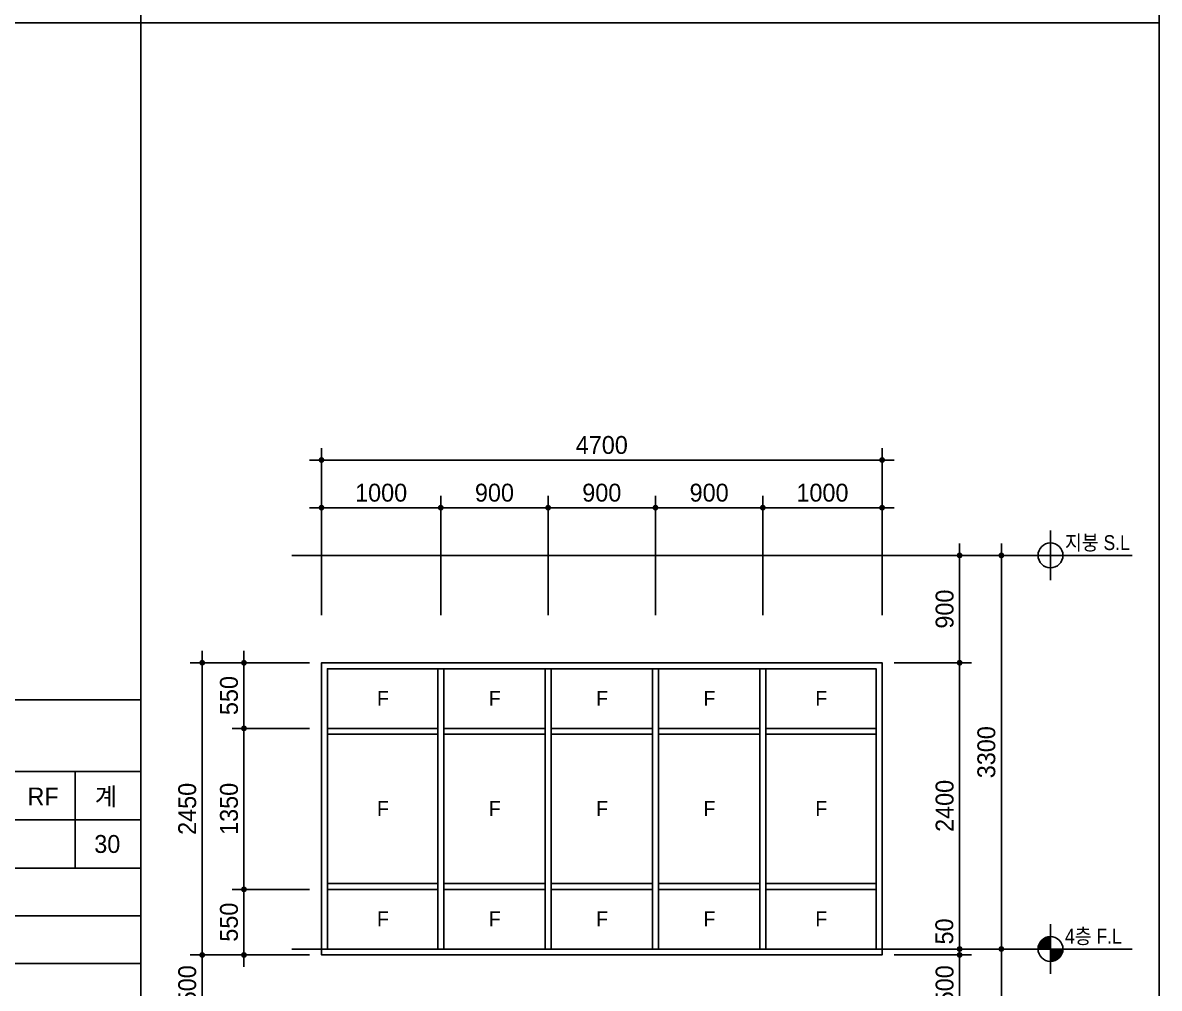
# Model space of a CAD drawing. Extents: x -25535497 to -25216507, y 8041684 to 8103002.
# Drawn here: x -25353125 to -25343596, y 8068112 to 8076208 of the extents above; entities that cross this region are included whole.
import ezdxf
from ezdxf.enums import TextEntityAlignment as Align

# ---------------------------------------------------------------- set-up
doc = ezdxf.new("R2010")
doc.units = 0
doc.header["$MEASUREMENT"] = 0
doc.linetypes.add('DASHDOT', pattern=[22, 20, -1, 0, -1])
doc.layers.get('Defpoints').update_dxf_attribs({"color": 45})
for name, color, linetype in [('0_form', 8, 'Continuous'), ('A_WID', 4, 'Continuous'), ('DIM', 7, 'Continuous'), ('text', 7, 'Continuous')]:
    doc.layers.add(name, color=color, linetype=linetype)
doc.styles.add('songdoh', font='')
doc.styles.add('돋움', font='')
doc.styles.get('songdoh').set_extended_font_data('Dotum')
doc.styles.get('돋움').set_extended_font_data('Dotum')
doc.dimstyles.new('DONGWOO', dxfattribs={"dimscale": 300, "dimtxt": 3, "dimasz": 1, "dimexe": 2, "dimexo": 2, "dimgap": 1, "dimtad": 1, "dimdec": 0, "dimzin": 11, "dimdsep": 46, "dimtxsty": 'songdoh', "dimblk": 'DOT-6', "dimcen": 2, "dimdle": 2, "dimclrd": 256, "dimclre": 256, "dimclrt": 3, "dimadec": 0, "dimazin": 0, "dimtfac": 1, "dimtdec": 0, "dimtix": 1, "dimtmove": 2, "dimatfit": 3, "dimldrblk": 'DOT', "dimfxl": 2, "dimtolj": 1, "dimtzin": 11, "dimarcsym": 0})

# ---------------------------------------------------------------- blocks, each defined once
blk = doc.blocks.new('창호표')
at = {"layer": '0_form', "color": 3}
for p, q in [((0, 278.1), (8540, 278.1)), ((0, -6000), (8540, -6000)), ((0, -8410), (8540, -8410))]:
    blk.add_line(p, q, dxfattribs=at)
at = {"layer": '0_form', "color": 7}
for p, q in [((0, 278.1), (0, -8410)), ((8540, 278.1), (8540, -8410)), ((4690, -6000), (4690, -6810)), ((5240, -6000), (5240, -6810)), ((5790, -6000), (5790, -6810)), ((6340, -6000), (6340, -6810)), ((6890, -6000), (6890, -6810)), ((7440, -6000), (7440, -6810)), ((7990, -6000), (7990, -6810)), ((0, -6405), (8540, -6405)), ((0, -6810), (8540, -6810)), ((0, -7210), (8540, -7210)), ((0, -7610), (8540, -7610)), ((0, -8010), (8540, -8010))]:
    blk.add_line(p, q, dxfattribs=at)
at = {"layer": '0_form', "color": 1, "linetype": 'DASHDOT'}
blk.add_line((0, -5400), (8540, -5400), dxfattribs=at)
at = {"layer": '0_form'}
blk.add_line((810, -6000), (810, -6810), dxfattribs=at)
at = {"layer": '0_form', "color": 3, "style": '돋움'}
for s, p in [('PIT', (4967.3, -6284.4)), ('4', (7172, -6284.4)), ('RF', (7722, -6284.4))]:
    blk.add_text(s, height=150, dxfattribs=at).set_placement(p, align=Align.CENTER)
for s, p in [('1', (5437.3, -6284.4)), ('2', (5987.3, -6284.4)), ('3', (6537.3, -6284.4)), ('계', (8154.9, -6284.4))]:
    blk.add_text(s, height=150, dxfattribs=at).set_placement(p)
blk = doc.blocks.new('_Dot')
at = {"color": 0, "linetype": 'ByBlock', "lineweight": -2}
blk.add_line((-0.5, 0), (-1, 0), dxfattribs=at)
at = {"color": 0, "linetype": 'ByBlock', "const_width": 0.5}
blk.add_lwpolyline([(-0.25, 0, 1), (0.25, 0, 1)], format="xyb", close=True, dxfattribs=at)
blk = doc.blocks.new('DOT-6')
at = {"layer": 'DIM', "color": 7, "ltscale": 0.5}
blk.add_line((2, 0), (-2, 0), dxfattribs=at)
at = {"layer": 'DIM', "color": 7, "ltscale": 0.5, "xscale": 0.9680000000043946, "yscale": 0.9680000000043946, "zscale": 0.9680000000043946}
blk.add_blockref('_Dot', (0, 0), dxfattribs=at)
blk = doc.blocks.new('*D188')
at = {"layer": 'Defpoints', "color": 0, "linetype": 'Continuous'}
for p in [(-25350620.1, 8070841.5), (-25351620.1, 8068391.5), (-25350620.1, 8068391.5)]:
    blk.add_point(p, dxfattribs=at)
at = {"layer": 'DIM', "linetype": 'Continuous', "lineweight": -2}
for p, q in [((-25350720.1, 8070841.5), (-25351720.1, 8070841.5)), ((-25351620.1, 8070791.5), (-25351620.1, 8068441.5)), ((-25350720.1, 8068391.5), (-25351720.1, 8068391.5))]:
    blk.add_line(p, q, dxfattribs=at)
at = {"layer": 'DIM', "linetype": 'Continuous', "lineweight": -2, "xscale": 50, "yscale": 50, "zscale": 50}
for p, rotation in [((-25351620.1, 8070841.5), 90), ((-25351620.1, 8068391.5), 270)]:
    blk.add_blockref('DOT-6', p, dxfattribs=dict(at, rotation=rotation))
at = {"layer": 'DIM', "color": 3, "linetype": 'Continuous', "insert": (-25351745.2, 8069616.5), "char_height": 150, "attachment_point": 5, "rotation": 90, "style": 'songdoh'}
blk.add_mtext('\\A1;2450', dxfattribs=at)
blk = doc.blocks.new('*D189')
at = {"layer": 'Defpoints', "color": 0, "linetype": 'Continuous'}
for p in [(-25350620.1, 8070841.5), (-25351270.1, 8070291.5), (-25350620.1, 8070291.5)]:
    blk.add_point(p, dxfattribs=at)
at = {"layer": 'DIM', "linetype": 'Continuous', "lineweight": -2}
for p, q in [((-25350720.1, 8070841.5), (-25351370.1, 8070841.5)), ((-25351270.1, 8070791.5), (-25351270.1, 8070341.5)), ((-25350720.1, 8070291.5), (-25351370.1, 8070291.5))]:
    blk.add_line(p, q, dxfattribs=at)
at = {"layer": 'DIM', "linetype": 'Continuous', "lineweight": -2, "xscale": 50, "yscale": 50, "zscale": 50}
for p, rotation in [((-25351270.1, 8070841.5), 90), ((-25351270.1, 8070291.5), 270)]:
    blk.add_blockref('DOT-6', p, dxfattribs=dict(at, rotation=rotation))
at = {"layer": 'DIM', "color": 3, "linetype": 'Continuous', "insert": (-25351395.2, 8070566.5), "char_height": 150, "attachment_point": 5, "rotation": 90, "style": 'songdoh'}
blk.add_mtext('\\A1;550', dxfattribs=at)
blk = doc.blocks.new('*D190')
at = {"layer": 'Defpoints', "color": 0, "linetype": 'Continuous'}
for p in [(-25350620.1, 8070291.5), (-25351270.1, 8068941.5), (-25350620.1, 8068941.5)]:
    blk.add_point(p, dxfattribs=at)
at = {"layer": 'DIM', "linetype": 'Continuous', "lineweight": -2}
for p, q in [((-25350720.1, 8070291.5), (-25351370.1, 8070291.5)), ((-25351270.1, 8070241.5), (-25351270.1, 8068991.5)), ((-25350720.1, 8068941.5), (-25351370.1, 8068941.5))]:
    blk.add_line(p, q, dxfattribs=at)
at = {"layer": 'DIM', "linetype": 'Continuous', "lineweight": -2, "xscale": 50, "yscale": 50, "zscale": 50}
for p, rotation in [((-25351270.1, 8070291.5), 90), ((-25351270.1, 8068941.5), 270)]:
    blk.add_blockref('DOT-6', p, dxfattribs=dict(at, rotation=rotation))
at = {"layer": 'DIM', "color": 3, "linetype": 'Continuous', "insert": (-25351395.2, 8069616.5), "char_height": 150, "attachment_point": 5, "rotation": 90, "style": 'songdoh'}
blk.add_mtext('\\A1;1350', dxfattribs=at)
blk = doc.blocks.new('*D191')
at = {"layer": 'Defpoints', "color": 0, "linetype": 'Continuous'}
for p in [(-25349620.1, 8072141.5), (-25350620.1, 8071141.5), (-25349620.1, 8071141.5)]:
    blk.add_point(p, dxfattribs=at)
at = {"layer": 'DIM', "linetype": 'Continuous', "lineweight": -2}
for p, q in [((-25350620.1, 8071241.5), (-25350620.1, 8072241.5)), ((-25349620.1, 8071241.5), (-25349620.1, 8072241.5)), ((-25350570.1, 8072141.5), (-25349670.1, 8072141.5))]:
    blk.add_line(p, q, dxfattribs=at)
at = {"layer": 'DIM', "linetype": 'Continuous', "lineweight": -2, "xscale": 50, "yscale": 50, "zscale": 50, "rotation": 180}
blk.add_blockref('DOT-6', (-25350620.1, 8072141.5), dxfattribs=at)
at = {"layer": 'DIM', "linetype": 'Continuous', "lineweight": -2, "xscale": 50, "yscale": 50, "zscale": 50}
blk.add_blockref('DOT-6', (-25349620.1, 8072141.5), dxfattribs=at)
at = {"layer": 'DIM', "color": 3, "linetype": 'Continuous', "insert": (-25350120.1, 8072266.6), "char_height": 150, "attachment_point": 5, "style": 'songdoh'}
blk.add_mtext('\\A1;1000', dxfattribs=at)
blk = doc.blocks.new('*D192')
at = {"layer": 'Defpoints', "color": 0, "linetype": 'Continuous'}
for p in [(-25345920.1, 8072541.5), (-25350620.1, 8071141.5), (-25345920.1, 8071141.5)]:
    blk.add_point(p, dxfattribs=at)
at = {"layer": 'DIM', "linetype": 'Continuous', "lineweight": -2}
for p, q in [((-25350620.1, 8071241.5), (-25350620.1, 8072641.5)), ((-25345920.1, 8071241.5), (-25345920.1, 8072641.5)), ((-25350570.1, 8072541.5), (-25345970.1, 8072541.5))]:
    blk.add_line(p, q, dxfattribs=at)
at = {"layer": 'DIM', "linetype": 'Continuous', "lineweight": -2, "xscale": 50, "yscale": 50, "zscale": 50, "rotation": 180}
blk.add_blockref('DOT-6', (-25350620.1, 8072541.5), dxfattribs=at)
at = {"layer": 'DIM', "linetype": 'Continuous', "lineweight": -2, "xscale": 50, "yscale": 50, "zscale": 50}
blk.add_blockref('DOT-6', (-25345920.1, 8072541.5), dxfattribs=at)
at = {"layer": 'DIM', "color": 3, "linetype": 'Continuous', "insert": (-25348270.1, 8072666.6), "char_height": 150, "attachment_point": 5, "style": 'songdoh'}
blk.add_mtext('\\A1;4700', dxfattribs=at)
blk = doc.blocks.new('*D193')
at = {"layer": 'Defpoints', "color": 0, "linetype": 'Continuous'}
for p in [(-25348720.1, 8072141.5), (-25349620.1, 8071141.5), (-25348720.1, 8071141.5)]:
    blk.add_point(p, dxfattribs=at)
at = {"layer": 'DIM', "linetype": 'Continuous', "lineweight": -2}
for p, q in [((-25349620.1, 8071241.5), (-25349620.1, 8072241.5)), ((-25348720.1, 8071241.5), (-25348720.1, 8072241.5)), ((-25349570.1, 8072141.5), (-25348770.1, 8072141.5))]:
    blk.add_line(p, q, dxfattribs=at)
at = {"layer": 'DIM', "linetype": 'Continuous', "lineweight": -2, "xscale": 50, "yscale": 50, "zscale": 50, "rotation": 180}
blk.add_blockref('DOT-6', (-25349620.1, 8072141.5), dxfattribs=at)
at = {"layer": 'DIM', "linetype": 'Continuous', "lineweight": -2, "xscale": 50, "yscale": 50, "zscale": 50}
blk.add_blockref('DOT-6', (-25348720.1, 8072141.5), dxfattribs=at)
at = {"layer": 'DIM', "color": 3, "linetype": 'Continuous', "insert": (-25349170.1, 8072266.6), "char_height": 150, "attachment_point": 5, "style": 'songdoh'}
blk.add_mtext('\\A1;900', dxfattribs=at)
blk = doc.blocks.new('*D194')
at = {"layer": 'Defpoints', "color": 0, "linetype": 'Continuous'}
for p in [(-25347820.1, 8072141.5), (-25348720.1, 8071141.5), (-25347820.1, 8071141.5)]:
    blk.add_point(p, dxfattribs=at)
at = {"layer": 'DIM', "linetype": 'Continuous', "lineweight": -2}
for p, q in [((-25348720.1, 8071241.5), (-25348720.1, 8072241.5)), ((-25347820.1, 8071241.5), (-25347820.1, 8072241.5)), ((-25348670.1, 8072141.5), (-25347870.1, 8072141.5))]:
    blk.add_line(p, q, dxfattribs=at)
at = {"layer": 'DIM', "linetype": 'Continuous', "lineweight": -2, "xscale": 50, "yscale": 50, "zscale": 50, "rotation": 180}
blk.add_blockref('DOT-6', (-25348720.1, 8072141.5), dxfattribs=at)
at = {"layer": 'DIM', "linetype": 'Continuous', "lineweight": -2, "xscale": 50, "yscale": 50, "zscale": 50}
blk.add_blockref('DOT-6', (-25347820.1, 8072141.5), dxfattribs=at)
at = {"layer": 'DIM', "color": 3, "linetype": 'Continuous', "insert": (-25348270.1, 8072266.6), "char_height": 150, "attachment_point": 5, "style": 'songdoh'}
blk.add_mtext('\\A1;900', dxfattribs=at)
blk = doc.blocks.new('*D195')
at = {"layer": 'Defpoints', "color": 0, "linetype": 'Continuous'}
for p in [(-25346920.1, 8072141.5), (-25347820.1, 8071141.5), (-25346920.1, 8071141.5)]:
    blk.add_point(p, dxfattribs=at)
at = {"layer": 'DIM', "linetype": 'Continuous', "lineweight": -2}
for p, q in [((-25347820.1, 8071241.5), (-25347820.1, 8072241.5)), ((-25346920.1, 8071241.5), (-25346920.1, 8072241.5)), ((-25347770.1, 8072141.5), (-25346970.1, 8072141.5))]:
    blk.add_line(p, q, dxfattribs=at)
at = {"layer": 'DIM', "linetype": 'Continuous', "lineweight": -2, "xscale": 50, "yscale": 50, "zscale": 50, "rotation": 180}
blk.add_blockref('DOT-6', (-25347820.1, 8072141.5), dxfattribs=at)
at = {"layer": 'DIM', "linetype": 'Continuous', "lineweight": -2, "xscale": 50, "yscale": 50, "zscale": 50}
blk.add_blockref('DOT-6', (-25346920.1, 8072141.5), dxfattribs=at)
at = {"layer": 'DIM', "color": 3, "linetype": 'Continuous', "insert": (-25347370.1, 8072266.6), "char_height": 150, "attachment_point": 5, "style": 'songdoh'}
blk.add_mtext('\\A1;900', dxfattribs=at)
blk = doc.blocks.new('*D196')
at = {"layer": 'Defpoints', "color": 0, "linetype": 'Continuous'}
for p in [(-25345920.1, 8072141.5), (-25346920.1, 8071141.5), (-25345920.1, 8071141.5)]:
    blk.add_point(p, dxfattribs=at)
at = {"layer": 'DIM', "linetype": 'Continuous', "lineweight": -2}
for p, q in [((-25346920.1, 8071241.5), (-25346920.1, 8072241.5)), ((-25345920.1, 8071241.5), (-25345920.1, 8072241.5)), ((-25346870.1, 8072141.5), (-25345970.1, 8072141.5))]:
    blk.add_line(p, q, dxfattribs=at)
at = {"layer": 'DIM', "linetype": 'Continuous', "lineweight": -2, "xscale": 50, "yscale": 50, "zscale": 50, "rotation": 180}
blk.add_blockref('DOT-6', (-25346920.1, 8072141.5), dxfattribs=at)
at = {"layer": 'DIM', "linetype": 'Continuous', "lineweight": -2, "xscale": 50, "yscale": 50, "zscale": 50}
blk.add_blockref('DOT-6', (-25345920.1, 8072141.5), dxfattribs=at)
at = {"layer": 'DIM', "color": 3, "linetype": 'Continuous', "insert": (-25346420.1, 8072266.6), "char_height": 150, "attachment_point": 5, "style": 'songdoh'}
blk.add_mtext('\\A1;1000', dxfattribs=at)
blk = doc.blocks.new('*D197')
at = {"layer": 'Defpoints', "color": 0, "linetype": 'Continuous'}
for p in [(-25350620.1, 8068941.5), (-25351270.1, 8068391.5), (-25350620.1, 8068391.5)]:
    blk.add_point(p, dxfattribs=at)
at = {"layer": 'DIM', "linetype": 'Continuous', "lineweight": -2}
for p, q in [((-25350720.1, 8068941.5), (-25351370.1, 8068941.5)), ((-25351270.1, 8068891.5), (-25351270.1, 8068441.5)), ((-25350720.1, 8068391.5), (-25351370.1, 8068391.5))]:
    blk.add_line(p, q, dxfattribs=at)
at = {"layer": 'DIM', "linetype": 'Continuous', "lineweight": -2, "xscale": 50, "yscale": 50, "zscale": 50}
for p, rotation in [((-25351270.1, 8068941.5), 90), ((-25351270.1, 8068391.5), 270)]:
    blk.add_blockref('DOT-6', p, dxfattribs=dict(at, rotation=rotation))
at = {"layer": 'DIM', "color": 3, "linetype": 'Continuous', "insert": (-25351395.2, 8068666.5), "char_height": 150, "attachment_point": 5, "rotation": 90, "style": 'songdoh'}
blk.add_mtext('\\A1;550', dxfattribs=at)
blk = doc.blocks.new('*D205')
at = {"layer": 'Defpoints', "color": 0, "linetype": 'Continuous'}
for p in [(-25350620.1, 8068391.5), (-25351620.1, 8067891.5), (-25350620.1, 8067891.5)]:
    blk.add_point(p, dxfattribs=at)
at = {"layer": 'DIM', "linetype": 'Continuous', "lineweight": -2}
for p, q in [((-25350720.1, 8068391.5), (-25351720.1, 8068391.5)), ((-25351620.1, 8068341.5), (-25351620.1, 8067941.5)), ((-25350720.1, 8067891.5), (-25351720.1, 8067891.5))]:
    blk.add_line(p, q, dxfattribs=at)
at = {"layer": 'DIM', "linetype": 'Continuous', "lineweight": -2, "xscale": 50, "yscale": 50, "zscale": 50}
for p, rotation in [((-25351620.1, 8068391.5), 90), ((-25351620.1, 8067891.5), 270)]:
    blk.add_blockref('DOT-6', p, dxfattribs=dict(at, rotation=rotation))
at = {"layer": 'DIM', "color": 3, "linetype": 'Continuous', "insert": (-25351745.2, 8068141.5), "char_height": 150, "attachment_point": 5, "rotation": 90, "style": 'songdoh'}
blk.add_mtext('\\A1;500', dxfattribs=at)
blk = doc.blocks.new('*D211')
at = {"layer": 'Defpoints', "color": 0, "linetype": 'Continuous'}
for p in [(-25345920.1, 8068441.5), (-25344920.1, 8068441.5), (-25345920.1, 8065141.5)]:
    blk.add_point(p, dxfattribs=at)
at = {"layer": 'DIM', "linetype": 'Continuous', "lineweight": -2}
for p, q in [((-25345820.1, 8068441.5), (-25344820.1, 8068441.5)), ((-25344920.1, 8065191.5), (-25344920.1, 8068391.5)), ((-25345820.1, 8065141.5), (-25344820.1, 8065141.5))]:
    blk.add_line(p, q, dxfattribs=at)
at = {"layer": 'DIM', "linetype": 'Continuous', "lineweight": -2, "xscale": 50, "yscale": 50, "zscale": 50}
for p, rotation in [((-25344920.1, 8068441.5), 90), ((-25344920.1, 8065141.5), 270)]:
    blk.add_blockref('DOT-6', p, dxfattribs=dict(at, rotation=rotation))
at = {"layer": 'DIM', "color": 3, "linetype": 'Continuous', "insert": (-25345045.2, 8066791.5), "char_height": 150, "attachment_point": 5, "rotation": 90, "style": 'songdoh'}
blk.add_mtext('\\A1;3300', dxfattribs=at)
blk = doc.blocks.new('*D212')
at = {"layer": 'Defpoints', "color": 0, "linetype": 'Continuous'}
for p in [(-25345920.1, 8071741.5), (-25345920.1, 8068441.5), (-25344920.1, 8068441.5)]:
    blk.add_point(p, dxfattribs=at)
at = {"layer": 'DIM', "linetype": 'Continuous', "lineweight": -2}
for p, q in [((-25345820.1, 8071741.5), (-25344820.1, 8071741.5)), ((-25344920.1, 8071691.5), (-25344920.1, 8068491.5)), ((-25345820.1, 8068441.5), (-25344820.1, 8068441.5))]:
    blk.add_line(p, q, dxfattribs=at)
at = {"layer": 'DIM', "linetype": 'Continuous', "lineweight": -2, "xscale": 50, "yscale": 50, "zscale": 50}
for p, rotation in [((-25344920.1, 8071741.5), 90), ((-25344920.1, 8068441.5), 270)]:
    blk.add_blockref('DOT-6', p, dxfattribs=dict(at, rotation=rotation))
at = {"layer": 'DIM', "color": 3, "linetype": 'Continuous', "insert": (-25345045.2, 8070091.5), "char_height": 150, "attachment_point": 5, "rotation": 90, "style": 'songdoh'}
blk.add_mtext('\\A1;3300', dxfattribs=at)
blk = doc.blocks.new('*D213')
at = {"layer": 'Defpoints', "color": 0, "linetype": 'Continuous'}
for p in [(-25345920.1, 8071741.5), (-25345920.1, 8070841.5), (-25345270.1, 8070841.5)]:
    blk.add_point(p, dxfattribs=at)
at = {"layer": 'DIM', "linetype": 'Continuous', "lineweight": -2}
for p, q in [((-25345820.1, 8071741.5), (-25345170.1, 8071741.5)), ((-25345270.1, 8071691.5), (-25345270.1, 8070891.5)), ((-25345820.1, 8070841.5), (-25345170.1, 8070841.5))]:
    blk.add_line(p, q, dxfattribs=at)
at = {"layer": 'DIM', "linetype": 'Continuous', "lineweight": -2, "xscale": 50, "yscale": 50, "zscale": 50}
for p, rotation in [((-25345270.1, 8071741.5), 90), ((-25345270.1, 8070841.5), 270)]:
    blk.add_blockref('DOT-6', p, dxfattribs=dict(at, rotation=rotation))
at = {"layer": 'DIM', "color": 3, "linetype": 'Continuous', "insert": (-25345395.2, 8071291.5), "char_height": 150, "attachment_point": 5, "rotation": 90, "style": 'songdoh'}
blk.add_mtext('\\A1;900', dxfattribs=at)
blk = doc.blocks.new('*D214')
at = {"layer": 'Defpoints', "color": 0, "linetype": 'Continuous'}
for p in [(-25345920.1, 8070841.5), (-25345270.1, 8070841.5), (-25345920.1, 8068441.5)]:
    blk.add_point(p, dxfattribs=at)
at = {"layer": 'DIM', "linetype": 'Continuous', "lineweight": -2}
for p, q in [((-25345820.1, 8070841.5), (-25345170.1, 8070841.5)), ((-25345270.1, 8068491.5), (-25345270.1, 8070791.5)), ((-25345820.1, 8068441.5), (-25345170.1, 8068441.5))]:
    blk.add_line(p, q, dxfattribs=at)
at = {"layer": 'DIM', "linetype": 'Continuous', "lineweight": -2, "xscale": 50, "yscale": 50, "zscale": 50}
for p, rotation in [((-25345270.1, 8070841.5), 90), ((-25345270.1, 8068441.5), 270)]:
    blk.add_blockref('DOT-6', p, dxfattribs=dict(at, rotation=rotation))
at = {"layer": 'DIM', "color": 3, "linetype": 'Continuous', "insert": (-25345395.2, 8069641.5), "char_height": 150, "attachment_point": 5, "rotation": 90, "style": 'songdoh'}
blk.add_mtext('\\A1;2400', dxfattribs=at)
blk = doc.blocks.new('*D215')
at = {"layer": 'Defpoints', "color": 0, "linetype": 'Continuous'}
for p in [(-25345920.1, 8068391.5), (-25345270.1, 8068391.5), (-25345920.1, 8067891.5)]:
    blk.add_point(p, dxfattribs=at)
at = {"layer": 'DIM', "linetype": 'Continuous', "lineweight": -2}
for p, q in [((-25345820.1, 8068391.5), (-25345170.1, 8068391.5)), ((-25345270.1, 8067941.5), (-25345270.1, 8068341.5)), ((-25345820.1, 8067891.5), (-25345170.1, 8067891.5))]:
    blk.add_line(p, q, dxfattribs=at)
at = {"layer": 'DIM', "linetype": 'Continuous', "lineweight": -2, "xscale": 50, "yscale": 50, "zscale": 50}
for p, rotation in [((-25345270.1, 8068391.5), 90), ((-25345270.1, 8067891.5), 270)]:
    blk.add_blockref('DOT-6', p, dxfattribs=dict(at, rotation=rotation))
at = {"layer": 'DIM', "color": 3, "linetype": 'Continuous', "insert": (-25345395.2, 8068141.5), "char_height": 150, "attachment_point": 5, "rotation": 90, "style": 'songdoh'}
blk.add_mtext('\\A1;500', dxfattribs=at)
blk = doc.blocks.new('*D220')
at = {"layer": 'Defpoints', "color": 0, "linetype": 'Continuous'}
for p in [(-25345920.1, 8068441.5), (-25345920.1, 8068391.5), (-25345270.1, 8068391.5)]:
    blk.add_point(p, dxfattribs=at)
at = {"layer": 'DIM', "linetype": 'Continuous', "lineweight": -2}
for p, q in [((-25345270.1, 8068491.5), (-25345270.1, 8068541.5)), ((-25345820.1, 8068441.5), (-25345170.1, 8068441.5)), ((-25345270.1, 8068441.5), (-25345270.1, 8068391.5)), ((-25345820.1, 8068391.5), (-25345170.1, 8068391.5)), ((-25345270.1, 8068341.5), (-25345270.1, 8068291.5))]:
    blk.add_line(p, q, dxfattribs=at)
at = {"layer": 'DIM', "linetype": 'Continuous', "lineweight": -2, "xscale": 50, "yscale": 50, "zscale": 50}
for p, rotation in [((-25345270.1, 8068441.5), 270), ((-25345270.1, 8068391.5), 90)]:
    blk.add_blockref('DOT-6', p, dxfattribs=dict(at, rotation=rotation))
at = {"layer": 'DIM', "color": 3, "linetype": 'Continuous', "insert": (-25345397.6, 8068588.6), "char_height": 150, "attachment_point": 5, "rotation": 90, "style": 'songdoh'}
blk.add_mtext('\\A1;50', dxfattribs=at)
blk = doc.blocks.new('0_form57346')
at = {"layer": '0_form', "color": 7}
blk.add_line((0, 26064.3), (0, 0), dxfattribs=at)

msp = doc.modelspace()

# ---------------------------------------------------------------- linework, layer by layer
for p, q in [((-25344508.2, 8071949.8), (-25344508.2, 8071533.2)), ((-25344720.1, 8071741.5), (-25343823.2, 8071741.5)), ((-25344508.2, 8068649.8), (-25344508.2, 8068233.2)), ((-25344720.1, 8068441.5), (-25343823.2, 8068441.5))]:
    msp.add_line(p, q)
at = {"ltscale": 4}
msp.add_lwpolyline([(-25350620.1, 8070841.5), (-25345920.1, 8070841.5), (-25345920.1, 8068391.5), (-25350620.1, 8068391.5)], close=True, dxfattribs=at)
at = {"color": 1, "const_width": 104.2}
for points in [[(-25344508.2, 8068493.6, 0.414214), (-25344560.2, 8068441.5, 1)], [(-25344508.2, 8068389.4, 0.414214), (-25344456.1, 8068441.5, 1)]]:
    msp.add_lwpolyline(points, format="xyb", dxfattribs=at)
for centre in [(-25344508.2, 8071741.5), (-25344508.2, 8068441.5)]:
    msp.add_circle(centre, 104.2)
at = {"layer": '0_form', "color": 7}
msp.add_line((-25343596.2, 8076207.7), (-25343596.2, 8058831.5), dxfattribs=at)
at = {"layer": '0_form', "color": 1, "linetype": 'DASHDOT'}
for p, q in [((-25350870.1, 8071741.5), (-25344042.9, 8071741.5)), ((-25350870.1, 8068441.5), (-25344042.9, 8068441.5))]:
    msp.add_line(p, q, dxfattribs=at)
at = {"layer": '0_form', "color": 7}
msp.add_lwpolyline([(-25352136.2, 8076207.7), (-25343596.2, 8076207.7), (-25343596.2, 8058831.5), (-25352136.2, 8058831.5)], close=True, dxfattribs=at)
at = {"layer": 'A_WID', "ltscale": 4}
for p, q in [((-25350620.1, 8070841.5), (-25345920.1, 8070841.5)), ((-25349645.1, 8070791.5), (-25349645.1, 8068441.5)), ((-25349595.1, 8070791.5), (-25349595.1, 8068441.5)), ((-25348745.1, 8070791.5), (-25348745.1, 8068441.5)), ((-25348745.1, 8070791.5), (-25348745.1, 8068441.5)), ((-25348695.1, 8070791.5), (-25348695.1, 8068441.5)), ((-25348695.1, 8070791.5), (-25348695.1, 8068441.5)), ((-25347845.1, 8070791.5), (-25347845.1, 8068441.5)), ((-25347845.1, 8070791.5), (-25347845.1, 8068441.5)), ((-25347795.1, 8070791.5), (-25347795.1, 8068441.5)), ((-25347795.1, 8070791.5), (-25347795.1, 8068441.5)), ((-25346945.1, 8070791.5), (-25346945.1, 8068441.5)), ((-25346895.1, 8070791.5), (-25346895.1, 8068441.5)), ((-25350570.1, 8070291.5), (-25349645.1, 8070291.5)), ((-25349595.1, 8070291.5), (-25348745.1, 8070291.5)), ((-25348695.1, 8070291.5), (-25347845.1, 8070291.5)), ((-25347795.1, 8070291.5), (-25346945.1, 8070291.5)), ((-25346895.1, 8070291.5), (-25345970.1, 8070291.5)), ((-25350570.1, 8070241.5), (-25349645.1, 8070241.5)), ((-25349595.1, 8070241.5), (-25348745.1, 8070241.5)), ((-25348695.1, 8070241.5), (-25347845.1, 8070241.5)), ((-25347795.1, 8070241.5), (-25346945.1, 8070241.5)), ((-25346895.1, 8070241.5), (-25345970.1, 8070241.5)), ((-25350570.1, 8068991.5), (-25349645.1, 8068991.5)), ((-25350570.1, 8068941.5), (-25349645.1, 8068941.5)), ((-25349595.1, 8068991.5), (-25348745.1, 8068991.5)), ((-25349595.1, 8068941.5), (-25348745.1, 8068941.5)), ((-25348695.1, 8068991.5), (-25347845.1, 8068991.5)), ((-25348695.1, 8068941.5), (-25347845.1, 8068941.5)), ((-25347795.1, 8068991.5), (-25346945.1, 8068991.5)), ((-25347795.1, 8068941.5), (-25346945.1, 8068941.5)), ((-25346895.1, 8068991.5), (-25345970.1, 8068991.5)), ((-25346895.1, 8068941.5), (-25345970.1, 8068941.5)), ((-25350620.1, 8068391.5), (-25345920.1, 8068391.5))]:
    msp.add_line(p, q, dxfattribs=at)
for points in [[(-25345920.1, 8068391.5), (-25345920.1, 8070841.5), (-25350620.1, 8070841.5), (-25350620.1, 8068391.5)], [(-25345970.1, 8068441.5), (-25345970.1, 8070791.5), (-25350570.1, 8070791.5), (-25350570.1, 8068441.5), (-25345970.1, 8068441.5)]]:
    msp.add_lwpolyline(points, dxfattribs=at)

# ---------------------------------------------------------------- block references
at = {"layer": '0_form', "color": 7}
for p in [(-25352136.2, 8084617.7), (-25360676.2, 8075929.6)]:
    msp.add_blockref('창호표', p, dxfattribs=at)
at = {"layer": '0_form'}
msp.add_blockref('0_form57346', (-25343596.2, 8058831.5), dxfattribs=at)

# ---------------------------------------------------------------- texts
at = {"layer": '0_form', "color": 3, "style": '돋움'}
msp.add_text('30', height=150, dxfattribs=at).set_placement((-25352416.2, 8069322.1), align=Align.MIDDLE_CENTER)
at = {"layer": 'DIM', "linetype": 'Continuous', "style": '돋움', "width": 0.9}
for s, p in [('지붕 S.L', (-25344387, 8071786.2)), ('4층 F.L', (-25344387, 8068486.2))]:
    msp.add_text(s, height=125, dxfattribs=at).set_placement(p)
at = {"layer": 'text', "style": '돋움'}
for p in [(-25350105.2, 8070543.4), (-25349167.7, 8070543.4), (-25348267.7, 8070543.4), (-25347367.7, 8070543.4), (-25346430.2, 8070543.4), (-25350105.2, 8069618.9), (-25349167.7, 8069618.9), (-25348267.7, 8069618.9), (-25347367.7, 8069618.9), (-25346430.2, 8069618.9), (-25350105.2, 8068693.9), (-25349167.7, 8068693.9), (-25348267.7, 8068693.9), (-25347367.7, 8068693.9), (-25346430.2, 8068693.9)]:
    msp.add_text('F', height=125, dxfattribs=at).set_placement(p, align=Align.MIDDLE_CENTER)

# ---------------------------------------------------------------- dimensions: what is measured, and where the dimension line sits
at = {"layer": 'DIM', "linetype": 'Continuous'}
dim = msp.add_linear_dim(base=(-25345920.1, 8072541.5), p1=(-25350620.1, 8071141.5), p2=(-25345920.1, 8071141.5), dimstyle='DONGWOO', override={"dimscale": 50}, dxfattribs=at)
dim.commit()
dim.dimension.update_dxf_attribs({"geometry": '*D192', "text_midpoint": (-25348270.1, 8072666.6)})
for base, p1, p2, angle, picture, middle in [((-25349620.1, 8072141.5), (-25350620.1, 8071141.5), (-25349620.1, 8071141.5), 180, '*D191', (-25350120.1, 8072266.6)), ((-25348720.1, 8072141.5), (-25349620.1, 8071141.5), (-25348720.1, 8071141.5), 180, '*D193', (-25349170.1, 8072266.6)), ((-25347820.1, 8072141.5), (-25348720.1, 8071141.5), (-25347820.1, 8071141.5), 180, '*D194', (-25348270.1, 8072266.6)), ((-25346920.1, 8072141.5), (-25347820.1, 8071141.5), (-25346920.1, 8071141.5), 180, '*D195', (-25347370.1, 8072266.6)), ((-25345920.1, 8072141.5), (-25346920.1, 8071141.5), (-25345920.1, 8071141.5), 180, '*D196', (-25346420.1, 8072266.6)), ((-25344920.1, 8068441.5), (-25345920.1, 8071741.5), (-25345920.1, 8068441.5), 270, '*D212', (-25345045.2, 8070091.5)), ((-25345270.1, 8070841.5), (-25345920.1, 8071741.5), (-25345920.1, 8070841.5), 270, '*D213', (-25345395.2, 8071291.5)), ((-25351620.1, 8068391.5), (-25350620.1, 8070841.5), (-25350620.1, 8068391.5), 270, '*D188', (-25351745.2, 8069616.5)), ((-25351270.1, 8070291.5), (-25350620.1, 8070841.5), (-25350620.1, 8070291.5), 270, '*D189', (-25351395.2, 8070566.5)), ((-25345270.1, 8070841.5), (-25345920.1, 8068441.5), (-25345920.1, 8070841.5), 90, '*D214', (-25345395.2, 8069641.5)), ((-25351270.1, 8068941.5), (-25350620.1, 8070291.5), (-25350620.1, 8068941.5), 270, '*D190', (-25351395.2, 8069616.5)), ((-25351270.1, 8068391.5), (-25350620.1, 8068941.5), (-25350620.1, 8068391.5), 270, '*D197', (-25351395.2, 8068666.5)), ((-25344920.1, 8068441.5), (-25345920.1, 8065141.5), (-25345920.1, 8068441.5), 90, '*D211', (-25345045.2, 8066791.5)), ((-25351620.1, 8067891.5), (-25350620.1, 8068391.5), (-25350620.1, 8067891.5), 270, '*D205', (-25351745.2, 8068141.5)), ((-25345270.1, 8068391.5), (-25345920.1, 8067891.5), (-25345920.1, 8068391.5), 90, '*D215', (-25345395.2, 8068141.5))]:
    dim = msp.add_linear_dim(base=base, p1=p1, p2=p2, angle=angle, dimstyle='DONGWOO', override={"dimscale": 50}, dxfattribs=at)
    dim.commit()
    dim.dimension.update_dxf_attribs({"geometry": picture, "text_midpoint": middle})
dim = msp.add_linear_dim(base=(-25345270.1, 8068391.5), p1=(-25345920.1, 8068441.5), p2=(-25345920.1, 8068391.5), angle=270, dimstyle='DONGWOO', override={"dimscale": 50}, dxfattribs=at)
dim.commit()
dim.dimension.update_dxf_attribs({"geometry": '*D220', "text_midpoint": (-25345397.6, 8068588.6), "dimtype": 160})

doc.saveas('drawing.dxf')
